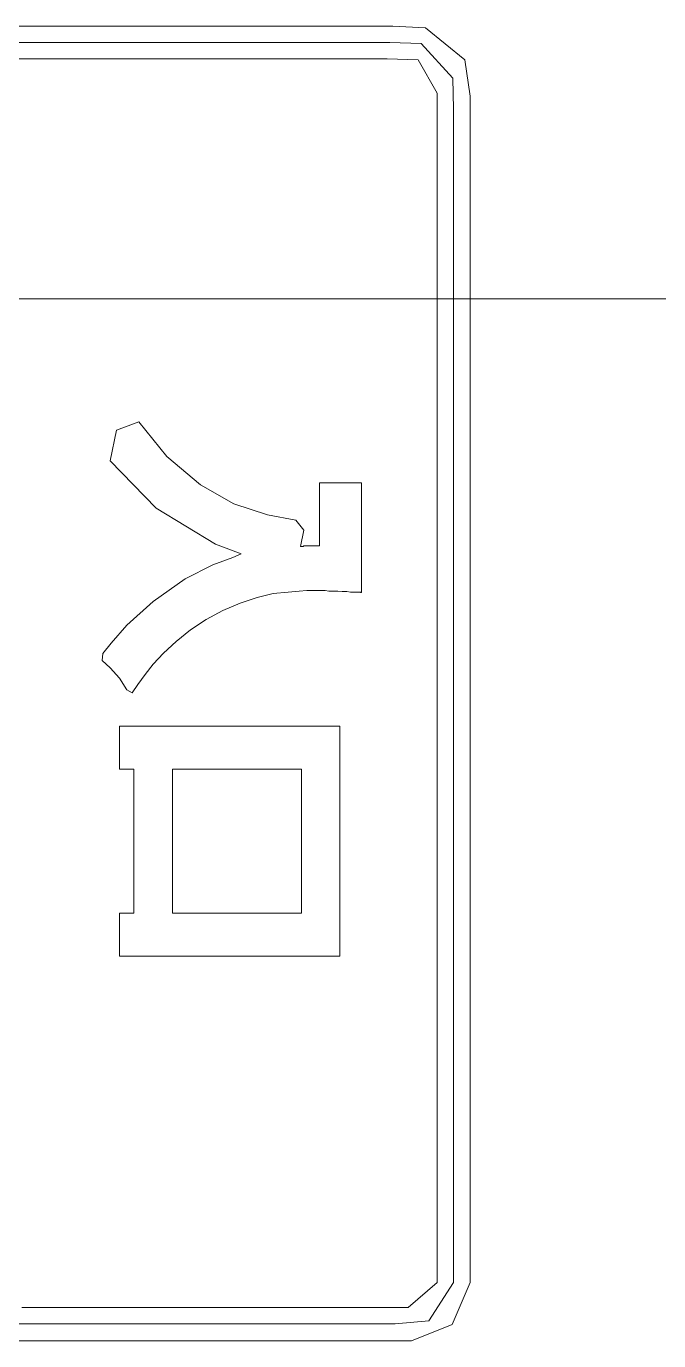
# Model space of a CAD drawing. Units: millimetres at full size, sheet at 1:100. Extents: x 3352 to 127672, y -40372 to 101181.
# Drawn here: x 57354.6 to 57475.1, y -13041.6 to -12791.4 of the extents above; entities that cross this region are included whole.
import ezdxf

# ---------------------------------------------------------------- set-up
doc = ezdxf.new("R2010")
doc.units = ezdxf.units.MM
doc.header["$LTSCALE"] = 100
doc.layers.add('0-0', color=134, linetype='Continuous', lineweight=18)

msp = doc.modelspace()

# ---------------------------------------------------------------- linework, layer by layer
at = {"layer": '0-0', "color": 14}
msp.add_line((24862.3, -12843.3), (60739.8, -12843.3), dxfattribs=at)
at = {"layer": '0-0'}
for points in [[(57439.2, -12804.7), (57438.2, -12797.8), (57430.7, -12791.7), (57424.5, -12791.4), (57418.7, -12791.4), (57412.9, -12791.4), (57407.1, -12791.4), (57401.3, -12791.4), (57395.5, -12791.4), (57389.7, -12791.4), (57383.9, -12791.4), (57378.1, -12791.4), (57372.3, -12791.4), (57366.5, -12791.4), (57360.7, -12791.4), (57354.9, -12791.4), (57349.2, -12791.4)], [(57349.5, -12794.5), (57355.2, -12794.5), (57360.9, -12794.5), (57366.6, -12794.5), (57372.4, -12794.5), (57378.1, -12794.5), (57383.8, -12794.5), (57389.5, -12794.5), (57395.3, -12794.5), (57401, -12794.5), (57406.7, -12794.5), (57412.5, -12794.5), (57418.2, -12794.5), (57423.9, -12794.5), (57429.9, -12794.7), (57435.9, -12801.3), (57436, -12807.2), (57436, -12812.9), (57436, -12818.6), (57436, -12824.3), (57436, -12830.1), (57436, -12835.8), (57436, -12841.5), (57436, -12847.3), (57436, -12853), (57436, -12858.7), (57436, -12864.4), (57436, -12870.2), (57436, -12875.9), (57436, -12881.6), (57436, -12887.3), (57436, -12893.1), (57436, -12898.8), (57436, -12904.5)], [(57349.8, -12797.6), (57355.5, -12797.6), (57361.1, -12797.6), (57366.8, -12797.6), (57372.5, -12797.6), (57378.1, -12797.6), (57383.8, -12797.6), (57389.4, -12797.6), (57395.1, -12797.6), (57400.8, -12797.6), (57406.4, -12797.6), (57412.1, -12797.6)], [(57412.1, -12797.6), (57417.8, -12797.6), (57423.4, -12797.6), (57429.3, -12797.8), (57432.9, -12804.1), (57432.9, -12809.7), (57432.9, -12815.4), (57432.9, -12821.1), (57432.9, -12826.7), (57432.9, -12832.4), (57432.9, -12838), (57432.9, -12843.7), (57432.9, -12849.4), (57432.9, -12855), (57432.9, -12860.7), (57432.9, -12866.3), (57432.9, -12872), (57432.9, -12877.7), (57432.9, -12883.3), (57432.9, -12889), (57432.9, -12894.7), (57432.9, -12900.3), (57432.9, -12906), (57432.9, -12911.6), (57432.9, -12917.3), (57432.9, -12923), (57432.9, -12928.6), (57432.9, -12934.3), (57432.9, -12940), (57432.9, -12945.6), (57432.9, -12951.3), (57432.9, -12956.9), (57432.9, -12962.6), (57432.9, -12968.3), (57432.9, -12973.9), (57432.9, -12979.6), (57432.9, -12985.3), (57432.9, -12990.9), (57432.9, -12996.6), (57432.9, -13002.2)], [(57439.2, -13030.5), (57439.2, -13024.8), (57439.2, -13019), (57439.2, -13013.2), (57439.2, -13007.4), (57439.2, -13001.6), (57439.2, -12995.8), (57439.2, -12990), (57439.2, -12984.2), (57439.2, -12978.4), (57439.2, -12972.6), (57439.2, -12966.8), (57439.2, -12961), (57439.2, -12955.3), (57439.2, -12949.5), (57439.2, -12943.7), (57439.2, -12937.9), (57439.2, -12932.1), (57439.2, -12926.3), (57439.2, -12920.5), (57439.2, -12914.7), (57439.2, -12908.9), (57439.2, -12903.1), (57439.2, -12897.3), (57439.2, -12891.5), (57439.2, -12885.8), (57439.2, -12880), (57439.2, -12874.2), (57439.2, -12868.4), (57439.2, -12862.6), (57439.2, -12856.8), (57439.2, -12851), (57439.2, -12845.2), (57439.2, -12839.4), (57439.2, -12833.6), (57439.2, -12827.8), (57439.2, -12822), (57439.2, -12816.2), (57439.2, -12810.5), (57439.2, -12804.7)], [(57394, -12892.5), (57395.6, -12891.8), (57390.7, -12890), (57379.4, -12883.1), (57370.6, -12874.1), (57371.8, -12868.3), (57376.1, -12866.7), (57381.4, -12873.3), (57387.8, -12878.7), (57394.2, -12882.3), (57400.6, -12884.4), (57406, -12885.4), (57407.5, -12887.3), (57406.9, -12890.4)], [(57410.5, -12881.7), (57410.5, -12881.6), (57410.5, -12881.5), (57410.5, -12881.4), (57410.5, -12881.3), (57410.5, -12881.2), (57410.5, -12881.1), (57410.5, -12881), (57410.5, -12880.9), (57410.5, -12880.8), (57410.5, -12880.7), (57410.5, -12880.6), (57410.5, -12880.5), (57410.5, -12880.4), (57410.5, -12880.3), (57410.5, -12880.3), (57410.5, -12880.2), (57410.5, -12880.1), (57410.5, -12880), (57410.5, -12879.9), (57410.5, -12879.8), (57410.5, -12879.7), (57410.5, -12879.6), (57410.5, -12879.5), (57410.5, -12879.4), (57410.5, -12879.3), (57410.5, -12879.2), (57410.5, -12879.1), (57410.5, -12879), (57410.5, -12878.9), (57410.5, -12878.9), (57410.5, -12878.8), (57410.5, -12878.7), (57410.5, -12878.6), (57410.5, -12878.5), (57410.5, -12878.4), (57410.5, -12878.3), (57410.6, -12878.3), (57410.7, -12878.3), (57410.8, -12878.3)], [(57410.8, -12878.3), (57410.9, -12878.3), (57411, -12878.3), (57411.1, -12878.3), (57411.2, -12878.3), (57411.3, -12878.3), (57411.4, -12878.3), (57411.5, -12878.3), (57411.5, -12878.3), (57411.6, -12878.3), (57411.7, -12878.3), (57411.8, -12878.3), (57411.9, -12878.3), (57412, -12878.3), (57412.1, -12878.3), (57412.2, -12878.3), (57412.3, -12878.3), (57412.4, -12878.3), (57412.5, -12878.3), (57412.6, -12878.3), (57412.7, -12878.3), (57412.8, -12878.3), (57412.9, -12878.3), (57412.9, -12878.3), (57413, -12878.3), (57413.1, -12878.3), (57413.2, -12878.3), (57413.3, -12878.3), (57413.4, -12878.3), (57413.5, -12878.3), (57413.6, -12878.3), (57413.7, -12878.3), (57413.8, -12878.3), (57413.9, -12878.3), (57414, -12878.3), (57414.1, -12878.3), (57414.2, -12878.3), (57414.3, -12878.3), (57414.4, -12878.3), (57414.4, -12878.3)], [(57414.4, -12878.3), (57414.5, -12878.3), (57414.6, -12878.3), (57414.7, -12878.3), (57414.8, -12878.3), (57414.9, -12878.3), (57415, -12878.3), (57415.1, -12878.3), (57415.2, -12878.3), (57415.3, -12878.3), (57415.4, -12878.3), (57415.5, -12878.3), (57415.6, -12878.3), (57415.7, -12878.3), (57415.8, -12878.3), (57415.8, -12878.3), (57415.9, -12878.3), (57416, -12878.3), (57416.1, -12878.3), (57416.2, -12878.3), (57416.3, -12878.3), (57416.4, -12878.3), (57416.5, -12878.3), (57416.6, -12878.3), (57416.7, -12878.3), (57416.8, -12878.3), (57416.9, -12878.3), (57417, -12878.3), (57417.1, -12878.3), (57417.2, -12878.3), (57417.3, -12878.3), (57417.3, -12878.3), (57417.4, -12878.3), (57417.5, -12878.3), (57417.6, -12878.3), (57417.7, -12878.3), (57417.8, -12878.3), (57417.9, -12878.3), (57418, -12878.3), (57418.1, -12878.3)], [(57418.1, -12878.3), (57418.2, -12878.3), (57418.3, -12878.3), (57418.4, -12878.3), (57418.5, -12878.3), (57418.5, -12878.3), (57418.5, -12878.4), (57418.5, -12878.5), (57418.5, -12878.6), (57418.5, -12878.7), (57418.5, -12878.8), (57418.5, -12878.9), (57418.5, -12879), (57418.5, -12879.1), (57418.5, -12879.2), (57418.5, -12879.2), (57418.5, -12879.3), (57418.5, -12879.4), (57418.5, -12879.5), (57418.5, -12879.6), (57418.5, -12879.7), (57418.5, -12879.8), (57418.5, -12879.9), (57418.5, -12880), (57418.5, -12880.1), (57418.5, -12880.2), (57418.5, -12880.3), (57418.5, -12880.4), (57418.5, -12880.5), (57418.5, -12880.6), (57418.5, -12880.6), (57418.5, -12880.7), (57418.5, -12880.8), (57418.5, -12880.9), (57418.5, -12881), (57418.5, -12881.1), (57418.5, -12881.2), (57418.5, -12881.3), (57418.5, -12881.4), (57418.5, -12881.5)], [(57410.5, -12885.3), (57410.5, -12885.2), (57410.5, -12885.1), (57410.5, -12885), (57410.5, -12884.9), (57410.5, -12884.8), (57410.5, -12884.7), (57410.5, -12884.6), (57410.5, -12884.6), (57410.5, -12884.5), (57410.5, -12884.4), (57410.5, -12884.3), (57410.5, -12884.2), (57410.5, -12884.1), (57410.5, -12884), (57410.5, -12883.9), (57410.5, -12883.8), (57410.5, -12883.7), (57410.5, -12883.6), (57410.5, -12883.5), (57410.5, -12883.4), (57410.5, -12883.3), (57410.5, -12883.2), (57410.5, -12883.2), (57410.5, -12883.1), (57410.5, -12883), (57410.5, -12882.9), (57410.5, -12882.8), (57410.5, -12882.7), (57410.5, -12882.6), (57410.5, -12882.5), (57410.5, -12882.4), (57410.5, -12882.3), (57410.5, -12882.2), (57410.5, -12882.1), (57410.5, -12882), (57410.5, -12881.9), (57410.5, -12881.8), (57410.5, -12881.8), (57410.5, -12881.7)], [(57418.5, -12881.5), (57418.5, -12881.6), (57418.5, -12881.7), (57418.5, -12881.8), (57418.5, -12881.9), (57418.5, -12882), (57418.5, -12882.1), (57418.5, -12882.1), (57418.5, -12882.2), (57418.5, -12882.3), (57418.5, -12882.4), (57418.5, -12882.5), (57418.5, -12882.6), (57418.5, -12882.7), (57418.5, -12882.8), (57418.5, -12882.9), (57418.5, -12883), (57418.5, -12883.1), (57418.5, -12883.2), (57418.5, -12883.3), (57418.5, -12883.4), (57418.5, -12883.5), (57418.5, -12883.5), (57418.5, -12883.6), (57418.5, -12883.7), (57418.5, -12883.8), (57418.5, -12883.9), (57418.5, -12884), (57418.5, -12884.1), (57418.5, -12884.2), (57418.5, -12884.3), (57418.5, -12884.4), (57418.5, -12884.5), (57418.5, -12884.6), (57418.5, -12884.7), (57418.5, -12884.8), (57418.5, -12884.9), (57418.5, -12884.9), (57418.5, -12885), (57418.5, -12885.1)], [(57410.5, -12889), (57410.5, -12888.9), (57410.5, -12888.8), (57410.5, -12888.7), (57410.5, -12888.6), (57410.5, -12888.5), (57410.5, -12888.4), (57410.5, -12888.3), (57410.5, -12888.2), (57410.5, -12888.1), (57410.5, -12888), (57410.5, -12887.9), (57410.5, -12887.8), (57410.5, -12887.7), (57410.5, -12887.6), (57410.5, -12887.5), (57410.5, -12887.5), (57410.5, -12887.4), (57410.5, -12887.3), (57410.5, -12887.2), (57410.5, -12887.1), (57410.5, -12887), (57410.5, -12886.9), (57410.5, -12886.8), (57410.5, -12886.7), (57410.5, -12886.6), (57410.5, -12886.5), (57410.5, -12886.4), (57410.5, -12886.3), (57410.5, -12886.2), (57410.5, -12886.1), (57410.5, -12886.1), (57410.5, -12886), (57410.5, -12885.9), (57410.5, -12885.8), (57410.5, -12885.7), (57410.5, -12885.6), (57410.5, -12885.5), (57410.5, -12885.4), (57410.5, -12885.3)], [(57418.5, -12885.1), (57418.5, -12885.2), (57418.5, -12885.3), (57418.5, -12885.4), (57418.5, -12885.5), (57418.5, -12885.6), (57418.5, -12885.7), (57418.5, -12885.8), (57418.5, -12885.9), (57418.5, -12886), (57418.5, -12886.1), (57418.5, -12886.2), (57418.5, -12886.3), (57418.5, -12886.4), (57418.5, -12886.4), (57418.5, -12886.5), (57418.5, -12886.6), (57418.5, -12886.7), (57418.5, -12886.8), (57418.5, -12886.9), (57418.5, -12887), (57418.5, -12887.1), (57418.5, -12887.2), (57418.5, -12887.3), (57418.5, -12887.4), (57418.5, -12887.5), (57418.5, -12887.6), (57418.5, -12887.7), (57418.5, -12887.8), (57418.5, -12887.8), (57418.5, -12887.9), (57418.5, -12888), (57418.5, -12888.1), (57418.5, -12888.2), (57418.5, -12888.3), (57418.5, -12888.4), (57418.5, -12888.5), (57418.5, -12888.6), (57418.5, -12888.7), (57418.5, -12888.8)], [(57406.9, -12890.4), (57407.1, -12890.4), (57407.2, -12890.4), (57407.4, -12890.4), (57407.5, -12890.3), (57407.7, -12890.3), (57407.9, -12890.3), (57408, -12890.3), (57408.2, -12890.3), (57408.4, -12890.3), (57408.5, -12890.3), (57408.7, -12890.3), (57408.9, -12890.3), (57409, -12890.3), (57409.2, -12890.3), (57409.3, -12890.3), (57409.5, -12890.3), (57409.6, -12890.3), (57409.7, -12890.3), (57409.8, -12890.3), (57410, -12890.3), (57410.1, -12890.3), (57410.2, -12890.3), (57410.3, -12890.3), (57410.4, -12890.3), (57410.5, -12890.3), (57410.5, -12890.2), (57410.5, -12890.1), (57410.5, -12890), (57410.5, -12889.9), (57410.5, -12889.8), (57410.5, -12889.7), (57410.5, -12889.6), (57410.5, -12889.5), (57410.5, -12889.4), (57410.5, -12889.3), (57410.5, -12889.2), (57410.5, -12889.1), (57410.5, -12889), (57410.5, -12889)], [(57418.5, -12888.8), (57418.5, -12888.9), (57418.5, -12889), (57418.5, -12889.1), (57418.5, -12889.2), (57418.5, -12889.3), (57418.5, -12889.3), (57418.5, -12889.4), (57418.5, -12889.5), (57418.5, -12889.6), (57418.5, -12889.7), (57418.5, -12889.8), (57418.5, -12889.9), (57418.5, -12890), (57418.5, -12890.1), (57418.5, -12890.2), (57418.5, -12890.3), (57418.5, -12890.4), (57418.5, -12890.5), (57418.5, -12890.6), (57418.5, -12890.7), (57418.5, -12890.7), (57418.5, -12890.8), (57418.5, -12890.9), (57418.5, -12891), (57418.5, -12891.1), (57418.5, -12891.2), (57418.5, -12891.3), (57418.5, -12891.4), (57418.5, -12891.5), (57418.5, -12891.6), (57418.5, -12891.7), (57418.5, -12891.8), (57418.5, -12891.9), (57418.5, -12892), (57418.5, -12892.1), (57418.5, -12892.2), (57418.5, -12892.2), (57418.5, -12892.3), (57418.5, -12892.4)], [(57417, -12899.1), (57416.4, -12899.1), (57415.7, -12899), (57414.8, -12899), (57414, -12898.9), (57413.1, -12898.9), (57412.3, -12898.9), (57411.6, -12898.8), (57411, -12898.8), (57410.6, -12898.8), (57410.2, -12898.8), (57410, -12898.8), (57409.7, -12898.8), (57409, -12898.8), (57408.1, -12898.8), (57406.6, -12898.9), (57404.5, -12899.1), (57401.7, -12899.4), (57398.6, -12900.1), (57395.4, -12901.2), (57392.1, -12902.6), (57388.9, -12904.3), (57385.9, -12906.3), (57383.2, -12908.5), (57380.8, -12910.7), (57378.8, -12912.8), (57377.3, -12914.8), (57375.9, -12916.7), (57374.8, -12918.3), (57373.8, -12917.7), (57372.4, -12915.5), (57370.6, -12913.5), (57369.1, -12912.1), (57369.2, -12910.8), (57370.8, -12908.8), (57373.8, -12905.4), (57378.8, -12900.9), (57384.9, -12896.6), (57390.2, -12893.9), (57394, -12892.5)], [(57418.5, -12892.4), (57418.5, -12892.5), (57418.5, -12892.6), (57418.5, -12892.7), (57418.5, -12892.8), (57418.5, -12892.9), (57418.5, -12893), (57418.5, -12893.1), (57418.5, -12893.2), (57418.5, -12893.3), (57418.5, -12893.4), (57418.5, -12893.5), (57418.5, -12893.6), (57418.5, -12893.6), (57418.5, -12893.7), (57418.5, -12893.8), (57418.5, -12893.9), (57418.5, -12894), (57418.5, -12894.1), (57418.5, -12894.2), (57418.5, -12894.3), (57418.5, -12894.4), (57418.5, -12894.5), (57418.5, -12894.6), (57418.5, -12894.7), (57418.5, -12894.8), (57418.5, -12894.9), (57418.5, -12895), (57418.5, -12895), (57418.5, -12895.1), (57418.5, -12895.2), (57418.5, -12895.3), (57418.5, -12895.4), (57418.5, -12895.5), (57418.5, -12895.6), (57418.5, -12895.7), (57418.5, -12895.8), (57418.5, -12895.9), (57418.5, -12896), (57418.5, -12896.1)], [(57418.5, -12896.1), (57418.5, -12896.2), (57418.5, -12896.3), (57418.5, -12896.4), (57418.5, -12896.5), (57418.5, -12896.5), (57418.5, -12896.6), (57418.5, -12896.7), (57418.5, -12896.8), (57418.5, -12896.9), (57418.5, -12897), (57418.5, -12897.1), (57418.5, -12897.2), (57418.5, -12897.3), (57418.5, -12897.4), (57418.5, -12897.5), (57418.5, -12897.6), (57418.5, -12897.7), (57418.5, -12897.8), (57418.5, -12897.9), (57418.5, -12897.9), (57418.5, -12898), (57418.5, -12898.1), (57418.5, -12898.2), (57418.5, -12898.3), (57418.5, -12898.4), (57418.5, -12898.5), (57418.5, -12898.6), (57418.5, -12898.7), (57418.5, -12898.8), (57418.5, -12898.9), (57418.5, -12899), (57418.5, -12899.1), (57418.5, -12899.2), (57418.4, -12899.2), (57418.3, -12899.1), (57418.1, -12899.1), (57417.8, -12899.1), (57417.4, -12899.1), (57417, -12899.1)], [(57436, -12904.5), (57436, -12910.3), (57436, -12916), (57436, -12921.7), (57436, -12927.4), (57436, -12933.2), (57436, -12938.9), (57436, -12944.6), (57436, -12950.3), (57436, -12956.1), (57436, -12961.8), (57436, -12967.5), (57436, -12973.3), (57436, -12979), (57436, -12984.7), (57436, -12990.4), (57436, -12996.2), (57436, -13001.9), (57436, -13007.6), (57436, -13013.3), (57436, -13019.1), (57436, -13024.8), (57436, -13030.5), (57431.3, -13037.8), (57424.9, -13038.4), (57419.1, -13038.4), (57413.4, -13038.4), (57407.7, -13038.4), (57402, -13038.4), (57396.2, -13038.4), (57390.5, -13038.4), (57384.8, -13038.4), (57379.1, -13038.4), (57373.3, -13038.4), (57367.6, -13038.4), (57361.9, -13038.4), (57356.1, -13038.4), (57350.4, -13038.4)], [(57432.9, -13002.2), (57432.9, -13007.9), (57432.9, -13013.6), (57432.9, -13019.2), (57432.9, -13024.9), (57432.9, -13030.5)], [(57432.9, -13030.5), (57427.4, -13035.3), (57421.7, -13035.3), (57416.1, -13035.3), (57410.4, -13035.3), (57404.7, -13035.3), (57399.1, -13035.3), (57393.4, -13035.3), (57387.8, -13035.3), (57382.1, -13035.3), (57376.4, -13035.3), (57370.8, -13035.3), (57365.1, -13035.3), (57359.4, -13035.3), (57353.8, -13035.3)], [(57410.6, -13041.6), (57416.4, -13041.6), (57422.2, -13041.6), (57428, -13041.6), (57435.8, -13038.5), (57439.2, -13030.5)], [(57352.7, -13041.6), (57358.5, -13041.6), (57364.2, -13041.6), (57370, -13041.6), (57375.8, -13041.6), (57381.6, -13041.6), (57387.4, -13041.6), (57393.2, -13041.6), (57399, -13041.6), (57404.8, -13041.6), (57410.6, -13041.6)]]:
    msp.add_lwpolyline(points, dxfattribs=at)
for points in [[(57375.1, -12932.8), (57375.1, -12960.2), (57372.4, -12960.2), (57372.4, -12968.4), (57414.4, -12968.4), (57414.4, -12924.6), (57372.4, -12924.6), (57372.4, -12932.8)], [(57382.5, -12960.2), (57382.5, -12932.8), (57407.1, -12932.8), (57407.1, -12960.2)]]:
    msp.add_lwpolyline(points, close=True, dxfattribs=at)

doc.saveas('drawing.dxf')
